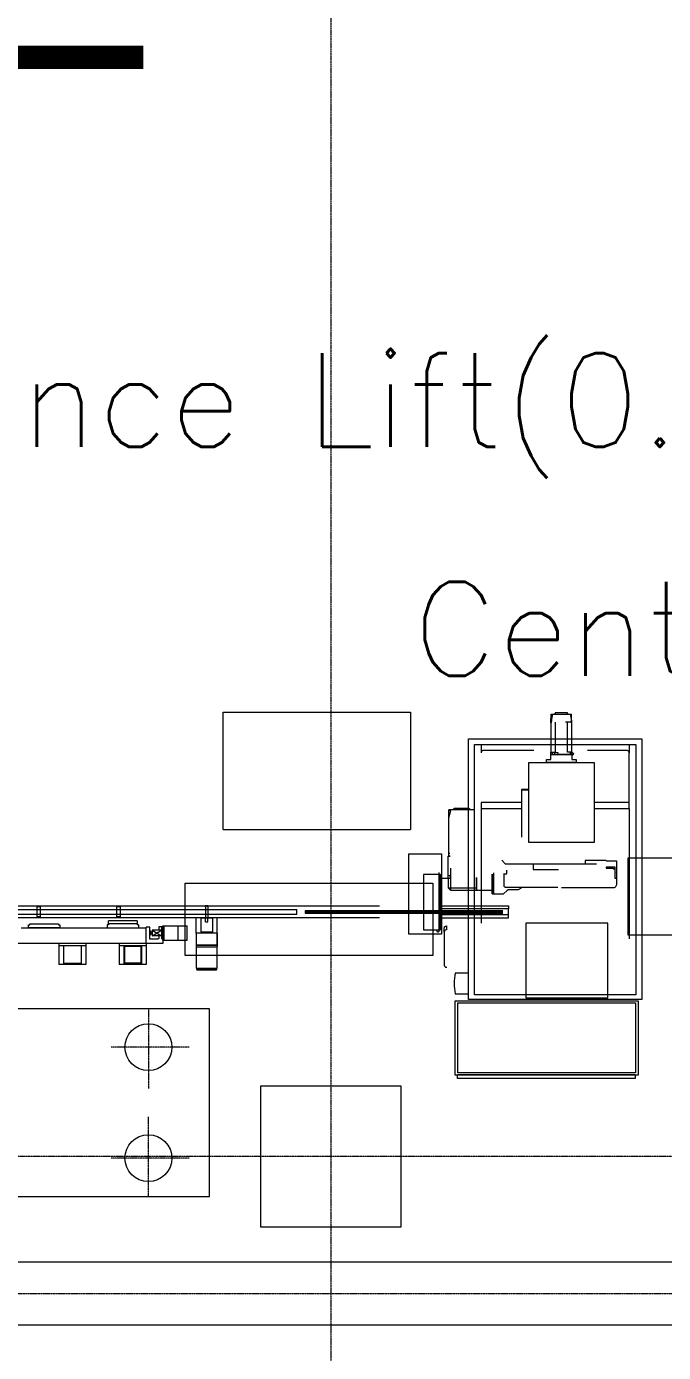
# Model space of a CAD drawing. Extents: x -59767 to 1106559, y -1290 to 1129522.
# Drawn here: x 114910 to 117627, y 295259 to 300912 of the extents above; entities that cross this region are included whole.
import ezdxf

# ---------------------------------------------------------------- set-up
doc = ezdxf.new("R2010")
doc.units = 0
doc.linetypes.add('CENTER', pattern=[2, 1.25, -0.25, 0.25, -0.25])
for name, color, linetype, lineweight in [('COLUMN', 2, 'CONTINUOUS', 9), ('TEXT', 3, 'CONTINUOUS', 9), ('중간선', 5, 'CONTINUOUS', 9), ('중심선', 1, 'CENTER', 9)]:
    doc.layers.add(name, color=color, linetype=linetype, lineweight=lineweight)
doc.styles.get("Standard").update_dxf_attribs({"font": 'romans.shx', "bigfont": 'whtgtxt.shx'})

# ---------------------------------------------------------------- blocks, each defined once
blk = doc.blocks.new('column600')
at = {"layer": 'COLUMN', "linetype": 'Continuous'}
blk.add_lwpolyline([(-300, -300), (300, -300), (300, 300), (-300, 300)], close=True, dxfattribs=at)

msp = doc.modelspace()

# ---------------------------------------------------------------- linework, layer by layer
at = {"layer": '중간선'}
for p, q in [((115748.2, 297989.3), (116548.2, 297989.3)), ((116548.2, 297989.3), (116548.2, 297489.3)), ((115748.2, 297489.3), (116548.2, 297489.3)), ((116670, 297296.6), (116603, 297296.6)), ((116603, 297296.6), (116603, 297060.3)), ((116669.3, 297304.4), (116668.6, 297304.4)), ((116670, 297304.4), (116669.3, 297304.4)), ((116670, 297296.6), (116670, 297304.4)), ((116670, 297060.3), (116670, 297296.6)), ((116670.7, 297296.6), (116670, 297296.6)), ((116672.1, 297296.6), (116670.7, 297296.6)), ((116673.5, 297296.6), (116672.1, 297296.6)), ((116674.2, 297296.6), (116673.5, 297296.6)), ((116674.9, 297296.6), (116674.2, 297296.6)), ((116675.6, 297296.6), (116674.9, 297296.6)), ((116676.3, 297296.6), (116675.6, 297296.6)), ((116676.3, 297060.3), (116676.3, 297296.6)), ((114968.9, 297158.7), (114954.4, 297158.7)), ((114954.4, 297158.7), (114954.4, 297115.7)), ((114968.9, 297158.7), (114968.9, 297115.7)), ((115308.9, 297158.7), (115294.4, 297158.7)), ((115294.4, 297158.7), (115294.4, 297115.7)), ((115308.9, 297158.7), (115308.9, 297115.7)), ((115673.9, 297159.2), (115673.9, 297164.2)), ((115673.9, 297164.2), (115682.9, 297164.2)), ((115673.9, 297159.2), (115673.9, 297115.2)), ((115682.9, 297159.2), (115682.9, 297164.2)), ((115682.9, 297159.2), (115682.9, 297115.2)), ((112588.7, 297147.2), (116062.7, 297147.2)), ((112588.7, 297127.2), (116062.7, 297127.2)), ((114968.9, 297115.7), (114954.4, 297115.7)), ((115308.9, 297115.7), (115294.4, 297115.7)), ((115633.4, 297046.1), (115633.4, 297115.2)), ((115653.4, 297111.1), (115653.4, 297051.1)), ((115703.4, 297111.1), (115653.4, 297111.1)), ((115673.9, 297095.2), (115673.9, 297115.2)), ((115682.9, 297095.2), (115682.9, 297115.2)), ((115703.4, 297111.1), (115703.4, 297051.1)), ((115723.4, 297046.1), (115723.4, 297115.2)), ((116062.7, 297127.2), (116062.7, 297147.2)), ((115420.7, 297068.7), (114886.9, 297068.7)), ((114918.7, 297081.7), (114924.2, 297081.7)), ((114918.7, 297069.7), (114918.7, 297081.7)), ((115051.7, 297069.7), (114918.7, 297069.7)), ((114924.2, 297086.7), (115046.2, 297086.7)), ((114924.2, 297081.7), (114924.2, 297086.7)), ((115046.2, 297086.7), (115046.2, 297081.7)), ((115046.2, 297081.7), (115051.7, 297081.7)), ((115051.7, 297081.7), (115051.7, 297069.7)), ((115254, 297081.7), (115254, 297069.7)), ((115259.5, 297081.7), (115254, 297081.7)), ((115254, 297069.7), (115387, 297069.7)), ((115381.5, 297098.7), (115259.5, 297098.7)), ((115259.5, 297086.7), (115259.5, 297098.7)), ((115381.5, 297086.7), (115259.5, 297086.7)), ((115259.5, 297086.7), (115259.5, 297081.7)), ((115381.5, 297098.7), (115381.5, 297086.7)), ((115381.5, 297086.7), (115381.5, 297081.7)), ((115387, 297081.7), (115381.5, 297081.7)), ((115387, 297081.7), (115387, 297069.7)), ((115420.7, 297002.7), (115420.7, 297071.7)), ((115435.7, 297071.7), (115420.7, 297071.7)), ((115435.7, 297020.7), (115435.7, 297071.7)), ((115439.7, 297055.7), (115435.7, 297055.7)), ((115439.7, 297039.7), (115439.7, 297055.7)), ((115446.2, 297051.7), (115439.7, 297051.7)), ((115446.2, 297043.7), (115439.7, 297043.7)), ((115446.2, 297060.2), (115446.2, 297035.2)), ((115446.2, 297060.2), (115486.2, 297035.2)), ((115446.2, 297035.2), (115486.2, 297060.2)), ((115475.7, 297074.7), (115490.7, 297074.7)), ((115475.7, 297060.2), (115475.7, 297074.7)), ((115486.2, 297060.2), (115486.2, 297035.2)), ((115486.2, 297054.7), (115487.7, 297054.7)), ((115487.7, 297072.7), (115490.7, 297072.7)), ((115487.7, 297022.7), (115487.7, 297072.7)), ((115490.7, 297078.7), (115595.2, 297078.7)), ((115490.7, 297016.7), (115490.7, 297078.7)), ((115490.7, 297074.7), (115490.7, 297002.7)), ((115496.7, 297016.7), (115496.7, 297078.7)), ((115557.2, 297016.7), (115557.2, 297078.7)), ((115595.2, 297016.7), (115595.2, 297078.7)), ((115633.4, 297046.1), (115633.4, 296997.1)), ((115723.4, 297046.1), (115633.4, 297046.1)), ((115703.4, 297051.1), (115653.4, 297051.1)), ((115673.9, 297095.2), (115682.9, 297095.2)), ((115723.4, 297046.1), (115723.4, 296997.1)), ((115723.4, 296997.1), (115723.4, 297046.1)), ((116603, 297060.3), (116670, 297060.3)), ((116659.4, 297060.3), (116659.4, 297057.4)), ((116659.4, 297057.4), (116660.1, 297056.7)), ((116660.1, 297056.7), (116660.1, 297055.3)), ((116660.1, 297055.3), (116661.5, 297053.9)), ((116661.5, 297053.9), (116662.2, 297053.2)), ((116662.2, 297053.2), (116663.6, 297052.5)), ((116663.6, 297052.5), (116665.1, 297052.5)), ((116665.1, 297052.5), (116666.5, 297052.5)), ((116666.5, 297052.5), (116667.2, 297053.2)), ((116667.2, 297053.2), (116668.6, 297053.9)), ((116668.6, 297053.9), (116669.3, 297055.3)), ((116669.3, 297055.3), (116670, 297056.7)), ((116670, 297057.4), (116670, 297060.3)), ((116670, 297060.3), (116670.7, 297060.3)), ((116670, 297056.7), (116670, 297057.4)), ((116670.7, 297060.3), (116672.1, 297060.3)), ((116672.1, 297060.3), (116673.5, 297060.3)), ((116673.5, 297060.3), (116674.2, 297060.3)), ((116674.2, 297060.3), (116674.9, 297060.3)), ((116674.9, 297060.3), (116675.6, 297060.3)), ((116675.6, 297060.3), (116676.3, 297060.3)), ((115288.7, 297002.7), (114871.9, 297002.7)), ((115047.6, 297002.7), (115047.6, 296912.7)), ((115162.6, 297002.7), (115047.6, 297002.7)), ((115162.6, 296992.7), (115047.6, 296992.7)), ((115067.6, 296992.7), (115067.6, 296917.7)), ((115142.6, 296992.7), (115142.6, 296917.7)), ((115162.6, 297002.7), (115162.6, 296912.7)), ((115490.7, 297002.7), (115288.7, 297002.7)), ((115420.7, 297002.7), (115305.7, 297002.7)), ((115305.7, 297002.7), (115305.7, 296912.7)), ((115420.7, 296992.7), (115305.7, 296992.7)), ((115325.7, 296992.7), (115325.7, 296917.7)), ((115328, 296988.1), (115328, 296922.3)), ((115396.1, 296990.4), (115330.3, 296990.4)), ((115398.4, 296922.3), (115398.4, 296988.1)), ((115400.7, 296992.7), (115400.7, 296917.7)), ((115420.7, 297002.7), (115420.7, 296912.7)), ((115439.7, 297039.7), (115435.7, 297039.7)), ((115470.7, 297020.7), (115435.7, 297020.7)), ((115475.7, 297025.7), (115470.7, 297020.7)), ((115475.7, 297025.7), (115475.7, 297035.2)), ((115486.2, 297040.7), (115487.7, 297040.7)), ((115487.7, 297022.7), (115490.7, 297022.7)), ((115489.8, 297023), (115498, 297023)), ((115490.7, 297016.7), (115595.2, 297016.7)), ((115633.4, 296997.1), (115723.4, 296997.1)), ((115633.4, 296996.1), (115633.4, 296989.1)), ((115723.4, 296996.1), (115633.4, 296996.1)), ((115633.4, 296989.1), (115723.4, 296989.1)), ((115633.9, 296989.1), (115633.9, 296897.1)), ((115634.4, 296997.1), (115634.4, 296996.1)), ((115634.4, 296996.1), (115722.4, 296996.1)), ((115722.4, 296997.1), (115722.4, 296996.1)), ((115722.9, 296897.1), (115722.9, 296989.1)), ((115723.4, 296996.1), (115723.4, 296989.1)), ((115162.6, 296912.7), (115047.6, 296912.7)), ((115142.6, 296917.7), (115067.6, 296917.7)), ((115420.7, 296912.7), (115305.7, 296912.7)), ((115400.7, 296917.7), (115325.7, 296917.7)), ((115330.3, 296920), (115396.1, 296920)), ((115633.9, 296897.1), (115722.9, 296897.1)), ((115634.4, 296897.1), (115634.4, 296893.1)), ((115634.4, 296893.1), (115636.4, 296891.1)), ((115634.4, 296893.1), (115722.4, 296893.1)), ((115636.4, 296891.1), (115720.4, 296891.1)), ((115720.4, 296891.1), (115722.4, 296893.1)), ((115722.4, 296893.1), (115722.4, 296897.1)), ((115691.1, 296724.2), (114491.1, 296724.2)), ((115691.1, 295924.2), (115691.1, 296724.2)), ((114491.1, 295924.2), (115691.1, 295924.2))]:
    msp.add_line(p, q, dxfattribs=at)
at = {"layer": '중간선', "ltscale": 20}
for p, q in [((115486.2, 297060.2), (115446.2, 297060.2)), ((115486.2, 297035.2), (115446.2, 297035.2))]:
    msp.add_line(p, q, dxfattribs=at)
at = {"layer": '중간선', "color": 2, "const_width": 100}
msp.add_lwpolyline([(113623.1, 300780.3), (115407.7, 300780.3)], dxfattribs=at)
at = {"layer": '중간선'}
for points in [[(115748.2, 297489.3), (115748.2, 297989.3)], [(117146.9, 297943.5), (117146.9, 297944.9), (117146.9, 297945.6), (117146.9, 297946.3), (117146.9, 297952.7), (117146.9, 297959), (117147.6, 297966.1), (117147.6, 297972.4), (117147.6, 297978.8), (117148.3, 297978.8), (117149, 297978.8), (117149.7, 297978.8), (117151.1, 297978.8), (117152.5, 297978.8), (117151.8, 297972.4), (117151.1, 297966.1), (117149.7, 297959), (117149, 297952.7), (117148.3, 297946.3), (117148.3, 297944.9), (117147.6, 297943.5), (117146.9, 297943.5), (117146.9, 297817.9)], [(117220.9, 297980.2), (117217.4, 297985.1), (117217.4, 297985.8), (117216.7, 297985.8), (117216, 297985.8), (117215.3, 297985.8), (117213.9, 297985.8), (117213.2, 297985.8), (117211.8, 297985.8), (117208.2, 297985.8), (117204.7, 297985.8), (117200.5, 297985.8), (117195.5, 297985.8), (117191.3, 297985.8), (117187.1, 297985.8), (117182.1, 297985.8), (117180, 297985.8), (117177.9, 297985.8), (117173.7, 297985.8), (117170.9, 297985.8), (117168.7, 297985.8), (117167.3, 297985.8), (117166.6, 297985.8), (117165.9, 297985.8), (117165.2, 297985.8), (117165.2, 297985.1), (117161.7, 297980.2)], [(117235.8, 297943.5), (117235.8, 297944.9), (117235.8, 297946.3), (117235.8, 297952.7), (117235, 297959), (117235, 297966.1), (117235, 297972.4), (117235, 297978.8), (117234.3, 297978.8), (117233.6, 297978.8), (117232.9, 297978.8), (117232.2, 297978.8), (117231.5, 297978.8), (117230.8, 297978.8), (117230.1, 297978.8), (117230.8, 297972.4), (117231.5, 297966.1), (117232.9, 297959), (117233.6, 297952.7), (117234.3, 297946.3), (117225.9, 297946.3), (117224.5, 297946.3), (117223.8, 297946.3), (117222.4, 297946.3), (117221.6, 297946.3), (117220.9, 297946.3), (117220.2, 297946.3), (117219.5, 297946.3)], [(117161.7, 297808), (117161.7, 297808.7), (117153.2, 297808.7), (117153.2, 297817.9), (117165.9, 297817.9), (117165.9, 297943.5), (117165.9, 297946.3)], [(117229.4, 297817.9), (117216.7, 297817.9), (117216.7, 297943.5), (117216.7, 297946.3), (117208.2, 297946.3)], [(117235.8, 297817.9), (117235.8, 297943.5), (117235, 297943.5), (117234.3, 297943.5), (117234.3, 297944.9), (117234.3, 297945.6), (117234.3, 297946.3)], [(116848.5, 297850.4), (116848.5, 297815.1)], [(117480.5, 297850.4), (117480.5, 297815.1)], [(117073.5, 297825), (116858.3, 297825), (116856.2, 297825), (116854.8, 297824.3), (116852.7, 297823.6), (116851.3, 297822.1), (116850.6, 297820.7), (116849.2, 297819.3), (116849.2, 297817.2), (116848.5, 297815.1)], [(117153.2, 297808), (117153.2, 297808.7), (117151.8, 297808.7), (117149.7, 297808.7), (117148.3, 297808.7), (117146.9, 297808.7), (117147.6, 297808), (117146.9, 297808.7), (117146.9, 297817.9), (117147.6, 297817.9), (117149, 297817.9), (117149.7, 297817.9), (117150.4, 297817.9), (117151.8, 297817.9), (117153.2, 297817.9)], [(117229.4, 297808), (117229.4, 297808.7), (117230.1, 297808.7), (117230.8, 297808.7), (117231.5, 297808.7), (117232.2, 297808.7), (117232.9, 297808.7), (117233.6, 297808.7), (117234.3, 297808.7), (117235, 297808.7), (117235.8, 297808.7), (117236.5, 297808), (117237.2, 297807.3), (117238.6, 297807.3), (117240, 297807.3), (117240.7, 297808), (117241.4, 297808.7), (117242.1, 297809.4), (117242.8, 297810.9), (117242.8, 297812.3), (117242.1, 297813), (117241.4, 297813.7), (117240.7, 297814.4), (117239.3, 297815.1), (117237.9, 297815.1), (117237.2, 297814.4), (117235.8, 297813.7), (117237.2, 297814.4), (117237.9, 297815.1), (117239.3, 297815.1), (117240.7, 297814.4), (117241.4, 297813.7), (117242.1, 297813), (117242.8, 297812.3), (117242.8, 297810.9), (117242.1, 297809.4), (117241.4, 297808.7), (117240.7, 297808), (117240, 297807.3), (117238.6, 297807.3), (117237.2, 297807.3), (117236.5, 297808), (117235.8, 297808.7), (117235, 297808), (117235.8, 297808.7), (117235.8, 297817.9), (117235, 297817.9), (117234.3, 297817.9), (117233.6, 297817.9), (117232.9, 297817.9), (117231.5, 297817.9), (117230.8, 297817.9), (117229.4, 297817.9), (117229.4, 297808.7), (117177.9, 297808.7), (117177.9, 297815.1), (117161.7, 297815.1), (117161.7, 297808.7), (117162.4, 297808.7), (117163.1, 297808.7), (117163.8, 297808.7), (117163.8, 297815.1)], [(117480.5, 297604.2), (117480.5, 297815.1), (117480.5, 297817.2), (117479.8, 297819.3), (117479.1, 297820.7), (117477.7, 297822.1), (117476.3, 297823.6), (117474.9, 297824.3), (117473.5, 297825), (117471.4, 297825), (117302.1, 297825)], [(117053, 297658.5), (117021.3, 297658.5), (117021.3, 297657.1), (117053, 297657.1), (117021.3, 297657.1), (117021.3, 297455.3)], [(116821, 297571), (116821, 297572.4), (116820.3, 297572.4), (116819.5, 297572.4), (116818.1, 297572.4), (116817.4, 297572.4), (116816, 297572.4), (116814.6, 297572.4), (116812.5, 297572.4), (116806.1, 297572.4), (116789.2, 297572.4), (116788.5, 297572.4), (116787.8, 297572.4), (116787.1, 297572.4), (116786.4, 297572.4), (116785.7, 297572.4), (116746.2, 297572.4), (116745.5, 297572.4), (116744.8, 297572.4), (116744.1, 297572.4), (116743.4, 297572.4), (116742.7, 297572.4), (116725.7, 297572.4), (116719.4, 297572.4), (116717.3, 297572.4), (116715.8, 297572.4), (116714.4, 297572.4), (116713.7, 297572.4), (116712.3, 297572.4), (116711.6, 297572.4), (116710.9, 297572.4), (116710.9, 297571), (116710.2, 297571), (116710.2, 297570.3)], [(116803.3, 297572.4), (116798.4, 297577.4), (116797.7, 297577.4), (116797.7, 297578.1), (116797, 297578.1), (116796.3, 297578.1), (116795.6, 297578.1), (116794.1, 297578.1), (116793.4, 297578.1), (116791.3, 297578.1), (116789.9, 297578.1), (116787.8, 297578.1), (116782.9, 297578.1), (116780, 297578.1), (116777.2, 297578.1), (116771.6, 297578.1), (116765.9, 297578.1), (116762.4, 297578.1), (116758.2, 297578.1), (116754.6, 297578.1), (116751.8, 297578.1), (116749, 297578.1), (116746.9, 297578.1), (116744.1, 297578.1), (116740.5, 297578.1), (116739.1, 297578.1), (116737.7, 297578.1), (116735.6, 297578.1), (116734.9, 297578.1), (116734.2, 297578.1), (116734.2, 297577.4), (116733.5, 297577.4), (116728.5, 297572.4)], [(117021.3, 297604.2), (116848.5, 297604.2), (116848.5, 297578.8), (117021.3, 297578.8)], [(116848.5, 297578.8), (116848.5, 297089.2)], [(117331, 297578.8), (117480.5, 297578.8), (117480.5, 297604.2), (117331, 297604.2)], [(117480.5, 297578.8), (117480.5, 297022.9)], [(116709.5, 297538.6), (116709.5, 297386.9)], [(116715.8, 297386.9), (116714.4, 297386.9), (116713, 297386.9), (116712.3, 297386.9), (116711.6, 297386.9), (116710.2, 297386.9), (116709.5, 297386.9), (116710.2, 297374.9), (116710.9, 297374.9), (116711.6, 297374.9), (116712.3, 297374.9), (116713.7, 297374.9), (116714.4, 297374.9), (116715.8, 297374.9), (116716.6, 297374.9), (116715.8, 297374.9), (116714.4, 297374.9), (116713.7, 297374.9), (116713, 297374.9), (116712.3, 297374.9), (116711.6, 297374.9), (116710.9, 297374.9), (116710.2, 297374.9)], [(116676.3, 297281.1), (116708.8, 297281.1), (116708.8, 297281.8), (116708.8, 297282.5), (116708.8, 297283.9), (116708.8, 297285.3), (116708.8, 297286.7), (116708.8, 297288.1), (116708.8, 297290.2), (116708.8, 297290.9), (116708.8, 297292.4), (116708.8, 297293.1), (116708.8, 297353), (116708.8, 297374.9), (116709.5, 297374.9)], [(117070.7, 297341), (117013.5, 297341), (116953.6, 297341), (116936.6, 297358)], [(117341.6, 297341), (117070.7, 297341), (117070.7, 297327.6), (117070.7, 297317.8), (117179.3, 297317.8)], [(117382.5, 297356.6), (117292.2, 297356.6), (117292.2, 297341)], [(117382.5, 297355.8), (117426.9, 297355.8), (117426.9, 297279.7), (117420.6, 297279.7), (117420.6, 297328.3), (117382.5, 297328.3), (117382.5, 297324.1), (117382.5, 297323.4), (117414.2, 297323.4), (117414.2, 297317.8)], [(116708.8, 297293.1), (116709.5, 297293.1), (116710.9, 297293.8), (116711.6, 297293.8), (116713, 297293.1), (116714.4, 297293.1), (116715.1, 297292.4), (116715.8, 297290.9), (116716.6, 297290.2), (116717.3, 297289.5), (116717.3, 297288.1), (116718, 297286.7), (116717.3, 297286), (116717.3, 297284.6), (116716.6, 297283.2), (116715.8, 297282.5), (116715.1, 297281.8), (116714.4, 297281.1), (116713, 297280.4), (116711.6, 297280.4), (116710.9, 297280.4), (116709.5, 297280.4), (116708.8, 297281.1), (116708.8, 297239.5), (116718.7, 297239.5), (116718.7, 297229.6), (116828.7, 297229.6), (116828.7, 297239.5), (116828.7, 297283.9), (116828.7, 297282.5), (116828.7, 297278.3), (116828.7, 297273.3), (116828.7, 297269.1), (116828.7, 297264.8), (116828.7, 297260.6), (116828.7, 297257.1), (116828.7, 297252.9), (116828.7, 297249.3), (116828.7, 297246.5), (116828.7, 297243), (116828.7, 297240.2), (116828.7, 297238), (116828.7, 297235.9), (116828.7, 297233.8), (116828.7, 297232.4), (116828.7, 297231), (116828.7, 297230.3), (116828.7, 297229.6), (116893.6, 297229.6), (116894.3, 297229.6), (116895, 297229.6), (116895, 297228.9), (116895.7, 297228.2), (116895.7, 297227.5)], [(116718.7, 297324.1), (116718.7, 297239.5), (116828.7, 297239.5)], [(116895.7, 297298), (116895.7, 297294.5), (116895.7, 297289.5), (116895.7, 297284.6), (116895.7, 297279.7), (116895.7, 297274), (116895.7, 297269.1), (116895.7, 297264.8), (116895.7, 297259.9), (116895.7, 297255), (116895.7, 297250.7), (116895.7, 297246.5), (116895.7, 297242.3), (116895.7, 297238.7), (116895.7, 297235.2), (116895.7, 297231.7), (116895.7, 297228.2), (116895.7, 297225.3), (116895.7, 297223.2), (116895.7, 297221.1), (116895.7, 297219), (116895.7, 297217.6), (116895.7, 297216.2), (116895.7, 297215.5), (116895.7, 297214.8), (116896.4, 297214.1), (116903.5, 297214.1), (116944.4, 297214.1), (116959.9, 297228.9), (116960.6, 297230.3), (116962, 297231), (116962.7, 297231.7), (116964.2, 297231.7), (116965.6, 297232.4), (116966.3, 297232.4), (116967.7, 297233.1), (116969.1, 297233.1), (117008.6, 297233.1), (117020.6, 297239.5), (117020.6, 297240.9)], [(116896.4, 297214.1), (116896.4, 297214.8), (116896.4, 297215.5), (116896.4, 297216.9), (116896.4, 297218.3), (116896.4, 297219.7), (116896.4, 297221.8), (116896.4, 297223.9), (116896.4, 297226.8), (116896.4, 297229.6), (116896.4, 297233.1), (116896.4, 297236.6), (116896.4, 297240.2), (116896.4, 297244.4), (116896.4, 297248.6), (116896.4, 297252.9), (116896.4, 297257.1), (116896.4, 297262), (116896.4, 297267), (116896.4, 297271.9), (116896.4, 297276.8), (116896.4, 297281.8), (116896.4, 297286.7), (116896.4, 297291.7), (116896.4, 297297.3), (116896.4, 297298)], [(116903.5, 297214.1), (116903.5, 297214.8), (116903.5, 297215.5), (116903.5, 297216.9), (116903.5, 297218.3), (116903.5, 297220.4), (116903.5, 297222.5), (116903.5, 297224.6), (116903.5, 297228.2), (116903.5, 297231), (116903.5, 297234.5), (116903.5, 297238), (116903.5, 297242.3), (116903.5, 297245.8), (116903.5, 297250.7), (116903.5, 297255), (116903.5, 297259.2), (116903.5, 297264.1), (116903.5, 297269.1), (116903.5, 297274), (116903.5, 297279), (116903.5, 297284.6), (116903.5, 297289.5), (116903.5, 297294.5), (116903.5, 297299.4), (116903.5, 297304.4)], [(117175.8, 297240.9), (116954.3, 297240.9), (116952.9, 297240.9), (116952.2, 297241.6), (116950.8, 297242.3), (116950.1, 297243), (116949.3, 297243.7), (116948.6, 297245.1), (116947.9, 297245.8), (116947.9, 297247.2), (116947.9, 297300.1), (116947.2, 297300.8), (116947.2, 297300.1), (116947.9, 297300.1), (116957.8, 297300.1), (116958.5, 297300.1), (116958.5, 297300.8), (116958.5, 297301.5), (116958.5, 297302.2), (116958.5, 297302.9), (116958.5, 297304.4), (116958.5, 297306.5), (116958.5, 297307.9), (116958.5, 297310), (116958.5, 297312.8), (116958.5, 297314.9), (116958.5, 297315.6)], [(116708.8, 297239.5), (116718.7, 297229.6)], [(112588.7, 297162.6), (116415.3, 297162.6)], [(116676.3, 297162.6), (116966.3, 297162.6), (116966.3, 297149.9), (116676.3, 297149.9)], [(116415.3, 297111.8), (112588.7, 297111.8)], [(116940.9, 297142.1), (116128.2, 297142.1)], [(116128.2, 297137.9), (116940.9, 297137.9)], [(116940.9, 297136.5), (116128.2, 297136.5)], [(116128.2, 297131.5), (116940.9, 297131.5)], [(116676.3, 297111.8), (116966.3, 297111.8), (116966.3, 297124.5), (116676.3, 297124.5)], [(116966.3, 297124.5), (116966.3, 297149.9)], [(116691.9, 297050.4), (116691.9, 297068), (116691.9, 297070.1), (116692.6, 297071.6), (116693.3, 297073.7), (116694.7, 297075.1), (116696.1, 297075.8), (116697.5, 297077.2), (116699.6, 297077.2), (116701, 297077.9), (116701, 297060.3), (116699.6, 297060.3), (116697.5, 297059.6), (116696.1, 297058.9), (116694.7, 297057.4), (116693.3, 297056), (116692.6, 297054.6), (116691.9, 297052.5), (116691.9, 297050.4), (116691.9, 297049.7), (116691.9, 297049), (116691.9, 297047.6), (116691.9, 297045.5), (116691.9, 297044), (116691.9, 297041.2), (116691.9, 297039.1), (116691.9, 297035.6), (116691.9, 297032.8), (116691.9, 297029.2), (116691.9, 297025.7), (116691.9, 297021.5), (116691.9, 297017.2), (116691.9, 297013), (116691.9, 297008.8), (116691.9, 297003.8), (116691.9, 296998.9), (116691.9, 296994), (116691.9, 296989), (116691.9, 296984.1), (116691.9, 296979.1), (116691.9, 296974.2), (116691.9, 296969.3), (116691.9, 296964.3), (116691.9, 296959.4), (116691.9, 296955.2), (116691.9, 296950.2), (116691.9, 296946), (116691.9, 296941.8), (116691.9, 296937.5), (116691.9, 296934), (116691.9, 296930.5), (116691.9, 296926.9), (116691.9, 296924.1), (116691.9, 296921.3), (116691.9, 296919.2), (116691.9, 296916.4), (116691.9, 296915), (116691.9, 296913.5), (116691.9, 296912.1), (116691.9, 296911.4), (116691.9, 296910.7), (116691.9, 296909.3), (116692.6, 296907.2), (116693.3, 296905.8), (116694.7, 296904.4), (116696.1, 296903), (116697.5, 296902.3), (116699.6, 296901.5), (116701, 296901.5), (116702.4, 296901.5)]]:
    msp.add_lwpolyline(points, dxfattribs=at)
for points in [[(117148.3, 297980.2), (117233.6, 297980.2), (117233.6, 297978.8), (117148.3, 297978.8)], [(116794.9, 297875.8), (117534.9, 297875.8), (117534.9, 296763.3), (116794.9, 296763.3)], [(116820.3, 297850.4), (117509.5, 297850.4), (117509.5, 296784.4), (116820.3, 296784.4)], [(117254.8, 297774.9), (117127.8, 297774.9), (117127.8, 297787.6), (117146.9, 297787.6), (117146.9, 297808), (117235.8, 297808), (117235.8, 297787.6), (117254.8, 297787.6)], [(117052.3, 297774.9), (117331, 297774.9), (117331, 297432.7), (117052.3, 297432.7)], [(116709.5, 297538.6), (116710.2, 297538.6), (116710.9, 297538.6), (116719.4, 297570.3), (116718, 297570.3), (116715.8, 297570.3), (116714.4, 297570.3), (116713, 297570.3), (116711.6, 297570.3), (116710.9, 297570.3), (116710.2, 297570.3)], [(116540.9, 297384.8), (116680.6, 297384.8), (116680.6, 297041.9), (116540.9, 297041.9)], [(117881.9, 297038.4), (117475.6, 297038.4), (117475.6, 297368.5), (117881.9, 297368.5)], [(116642.7, 296951.1), (115587.2, 296951.1), (115587.2, 297259.4), (116642.7, 297259.4)], [(116128.2, 297137.9), (116128.2, 297139.3), (116128.2, 297140), (116128.2, 297140.7), (116128.2, 297141.4), (116128.2, 297142.1), (116124.7, 297142.1), (116121.9, 297142.1), (116118.3, 297142.1), (116115.5, 297142.1), (116112.7, 297142.1), (116109.9, 297142.1), (116107.8, 297142.1), (116105.6, 297142.1), (116103.5, 297142.1), (116102.1, 297142.1), (116101.4, 297142.1), (116100.7, 297142.1), (116100, 297142.1), (116098.6, 297141.4), (116098.6, 297140.7), (116097.9, 297140), (116098.6, 297139.3), (116098.6, 297137.9), (116100, 297137.9), (116100.7, 297137.9), (116101.4, 297137.9), (116102.1, 297137.9), (116103.5, 297137.9), (116105.6, 297137.9), (116107.8, 297137.9), (116109.9, 297137.9), (116112.7, 297137.9), (116115.5, 297137.9), (116118.3, 297137.9), (116121.9, 297137.9), (116124.7, 297137.9)], [(116128.2, 297131.5), (116128.2, 297132.2), (116128.2, 297132.9), (116128.2, 297134.3), (116128.2, 297135), (116128.2, 297135.8), (116128.2, 297136.5), (116124.7, 297136.5), (116121.9, 297136.5), (116118.3, 297136.5), (116115.5, 297136.5), (116112.7, 297136.5), (116109.9, 297136.5), (116107.8, 297136.5), (116105.6, 297136.5), (116103.5, 297136.5), (116102.1, 297136.5), (116101.4, 297136.5), (116100.7, 297136.5), (116100, 297136.5), (116098.6, 297135.8), (116098.6, 297135), (116097.9, 297134.3), (116098.6, 297132.9), (116098.6, 297132.2), (116100, 297132.2), (116100.7, 297131.5), (116101.4, 297131.5), (116102.1, 297131.5), (116103.5, 297131.5), (116105.6, 297131.5), (116107.8, 297131.5), (116109.9, 297131.5), (116112.7, 297131.5), (116115.5, 297131.5), (116118.3, 297131.5), (116121.9, 297131.5), (116124.7, 297131.5)], [(117039.6, 296771.7), (117388.8, 296771.7), (117388.8, 297089.2), (117039.6, 297089.2)], [(116737.7, 296758.3), (117518.6, 296758.3), (117518.6, 296440.9), (116737.7, 296440.9)], [(116749.7, 296749.9), (117507.3, 296749.9), (117507.3, 296451.5), (116749.7, 296451.5)], [(116748.3, 296444.4), (117505.9, 296444.4), (117505.9, 296426.8), (116748.3, 296426.8)], [(108766.6, 295645.9), (118550.2, 295645.9), (118550.2, 295375.9), (108766.6, 295375.9)]]:
    msp.add_lwpolyline(points, close=True, dxfattribs=at)
for points in [[(117192, 297240.9), (117412.1, 297240.9, 0.440543), (117427.6, 297257.1), (117427.6, 297301.5), (117427.6, 297303.6), (117426.9, 297306.5), (117426.9, 297307.2)], [(116794.9, 296876.9), (116738.4, 296876.9, 0.095453), (116738.4, 296788), (116794.9, 296788)]]:
    msp.add_lwpolyline(points, format="xyb", dxfattribs=at)
for centre in [(115429.9, 296560.8), (115429.9, 296087.6)]:
    msp.add_circle(centre, 100, dxfattribs=at)
for centre, radius, start, end in [((115330.3, 296988.1), 4.6, 90, 180), ((115330.3, 296988.1), 2.3, 90, 180), ((115396.1, 296988.1), 4.6, 0, 90), ((115396.1, 296988.1), 2.3, 0, 90), ((115330.3, 296922.3), 4.6, 180, 270), ((115330.3, 296922.3), 2.3, 180, 270), ((115396.1, 296922.3), 4.6, 270, 0), ((115396.1, 296922.3), 2.3, 270, 0)]:
    msp.add_arc(centre, radius, start, end, dxfattribs=at)
at = {"layer": '중심선'}
for p, q in [((116208.2, 303942.2), (116208.2, 267094.9)), ((115429.9, 296723.9), (115429.9, 296384.2)), ((115603.9, 296560.8), (115270.9, 296560.8)), ((115429.9, 295924.5), (115429.9, 296264.2)), ((154858.2, 296094.9), (62208.2, 296094.9)), ((115603.9, 296087.6), (115270.9, 296087.6)), ((108631.6, 295511), (118415.2, 295511))]:
    msp.add_line(p, q, dxfattribs=at)

# ---------------------------------------------------------------- block references
at = {"layer": 'COLUMN', "linetype": 'Continuous'}
msp.add_blockref('column600', (116208.2, 296094.9), dxfattribs=at)

# ---------------------------------------------------------------- texts
at = {"layer": 'TEXT', "lineweight": 9}
for s, p in [('Air Balance Lift(0.1TON)', (112794.1, 299119.3)), ('Centrifuge', (116557.5, 298144.2))]:
    msp.add_text(s, height=400, dxfattribs=at).set_placement(p)

doc.saveas('drawing.dxf')
